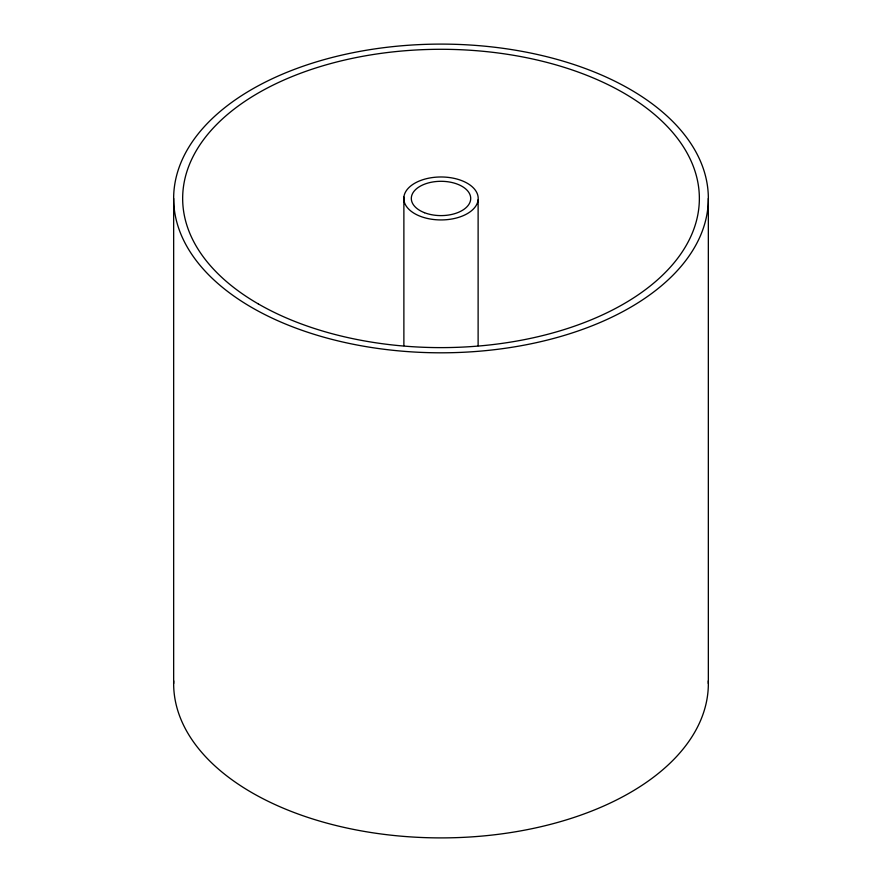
<?xml version="1.0" encoding="UTF-8"?>
<svg xmlns="http://www.w3.org/2000/svg" width="882" height="882" viewBox="0 0 882 882"><rect width="100%" height="100%" fill="white"/><g stroke="black" fill="none" stroke-linecap="round" stroke-linejoin="round"><path stroke-width="1.32" d="M708.345 198.45A267.345 154.35 0 0 1 307.322 332.128A267.345 154.35 0 0 1 307.322 64.783A267.345 154.35 0 0 1 708.345 198.45L708.345 683.55M478.121 199.861A37.198 21.477 0 0 1 420.328 216.31A37.198 21.477 0 0 1 424.562 179.189A37.198 21.477 0 0 1 478.121 199.861L478.121 345.722M403.879 197.039L403.879 345.645M173.655 198.45L173.655 683.55M708.312 680.882A267.345 154.35 0 0 1 441 837.9A267.345 154.35 0 0 1 173.688 680.882M424.485 212.705A29.701 17.155 0 0 0 470.646 199.586A29.701 17.155 0 0 0 427.869 183.07A29.701 17.155 0 0 0 424.485 212.705M258.316 303.926A258.36 149.168 0 0 0 690.562 237.06A258.36 149.168 0 0 0 374.133 54.375A258.36 149.168 0 0 0 258.316 303.926"/></g></svg>
